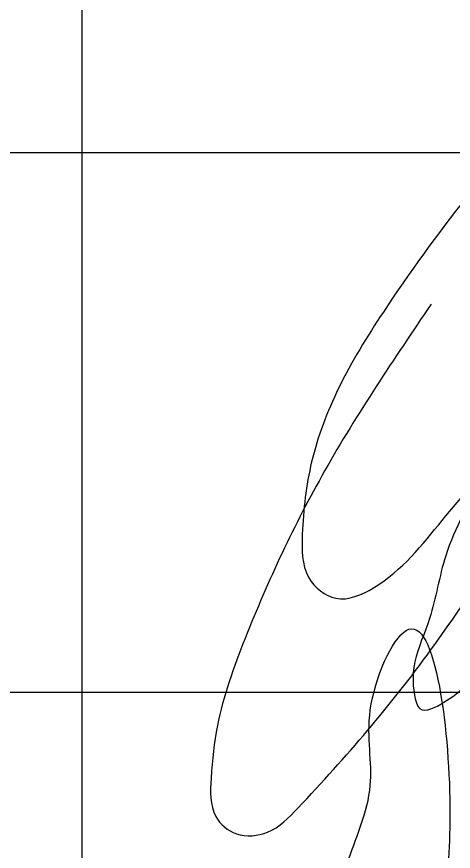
# Model space of a CAD drawing. Header units: millimetres. Extents: x 806395 to 2097197, y -233789 to 193681.
# Drawn here: x 2082111 to 2082516, y -175479 to -174704 of the extents above; entities that cross this region are included whole.
import ezdxf

# ---------------------------------------------------------------- set-up
doc = ezdxf.new("R2010")
doc.units = ezdxf.units.MM

# ---------------------------------------------------------------- blocks, each defined once
blk = doc.blocks.new('ntnntyht')
at = {"lineweight": 25, "ltscale": 15}
for p, q in [((1987891.97, -44360.75), (1987891.97, -50104.72)), ((1983723.19, -48013.75), (1990506.68, -48013.75)), ((1983723.19, -48536.17), (1990506.68, -48536.17))]:
    blk.add_line(p, q, dxfattribs=at)
at = {"lineweight": 30}
for points, knots in [([(1988229.7, -48160.66), (1988193.9, -48213.64), (1988124.52, -48316.32), (1988059.47, -48454.79), (1988022.86, -48556.35), (1988016.72, -48613.94), (1988015.2, -48655.3), (1988041.32, -48677.42), (1988076.11, -48674.44), (1988140.22, -48607.75), (1988221.5, -48513), (1988316.93, -48364.63), (1988399.98, -48244.53), (1988455.11, -48134.43), (1988486.5, -48045.06), (1988490.34, -47980.6), (1988491.3, -47922.54), (1988445.41, -47901.82), (1988387.68, -47925.12), (1988327.82, -47981.79), (1988256.23, -48064.17), (1988192.12, -48153.15), (1988139.42, -48237.67), (1988111.53, -48311.15), (1988104.77, -48373.07), (1988104.25, -48424.42), (1988138.56, -48452.77), (1988194.49, -48428.01), (1988239.23, -48370.31), (1988291.51, -48309.5), (1988333.16, -48278.9), (1988335.76, -48243.36), (1988293.85, -48285.16), (1988281.91, -48325.99), (1988241.03, -48397.11), (1988232.94, -48459.19), (1988212.45, -48503.04), (1988211.46, -48531.32), (1988218.24, -48559.12), (1988251.56, -48542.27), (1988299.43, -48493.22), (1988361.69, -48415.36), (1988428.3, -48345.34), (1988458.75, -48300.68), (1988477.61, -48276), (1988479.88, -48251.78), (1988448.4, -48259.95), (1988432.37, -48293.11), (1988410.16, -48335.23), (1988386.31, -48376.21), (1988376.15, -48411.65), (1988366.78, -48436.29), (1988378.59, -48454.43), (1988397.35, -48453.1), (1988436.63, -48416.98), (1988472.75, -48358.33), (1988521.43, -48292.96), (1988533.82, -48262.13), (1988537.28, -48232.51), (1988505.69, -48240.29), (1988487.41, -48265.62), (1988460.9, -48304.7), (1988426.68, -48353.51), (1988420.02, -48404.66), (1988412.89, -48443.09), (1988434.79, -48465.95), (1988467.19, -48451.78), (1988511.07, -48402.8), (1988564.92, -48334.24), (1988623.35, -48251.25), (1988639.33, -48190.05), (1988676.25, -48157.48), (1988658.1, -48124.61), (1988658.79, -48083.03), (1988686.3, -48046.37), (1988716.99, -48024.76), (1988753.95, -48028.66), (1988752.09, -48049.31), (1988750.99, -48061.47)], [0, 0, 0, 0, 33.496667, 64.919698, 80.424452, 89.37392, 95.929397, 100.545896, 105.730752, 112.297616, 147.527421, 173.280387, 204.144189, 224.178603, 238.003441, 252.993619, 259.397865, 265.521752, 275.538902, 290.195711, 308.745472, 332.757742, 347.709231, 361.010782, 373.395509, 380.831222, 386.565847, 393.223047, 409.506941, 425.353489, 434.979045, 436.458376, 440.071449, 453.398233, 468.091627, 479.037609, 486.776194, 492.376752, 494.84575, 498.981676, 506.238381, 535.206392, 548.175622, 557.385775, 563.397453, 564.636539, 568.64233, 575.163643, 584.17996, 593.624175, 599.744091, 603.890724, 606.564468, 609.515996, 612.358556, 634.215419, 646.458386, 651.296069, 654.872092, 658.450424, 664.200858, 672.003001, 683.522818, 694.594426, 699.200829, 702.973563, 708.548492, 714.81026, 738.365849, 753.906674, 767.505787, 771.414259, 777.005788, 784.132745, 792.718098, 799.796942, 803.511627, 808.83793, 808.83793, 808.83793, 808.83793]), ([(1988039.89, -49078.7), (1988056.94, -49042.86), (1988088.23, -48977.08), (1988108.66, -48878.76), (1988124.63, -48789.04), (1988143.47, -48707.33), (1988179.38, -48628.69), (1988160.61, -48554.61), (1988228.58, -48403.51), (1988254.82, -48640.65), (1988241.33, -48741.76), (1988248.03, -48829.05), (1988252.07, -48907.37), (1988256.45, -48990.68), (1988236.27, -49054.19), (1988280.74, -49135.89), (1988292.05, -49040.56), (1988313.9, -49002.41), (1988306.58, -48970.97), (1988313.97, -48942.6), (1988324.59, -48901.32), (1988328.25, -48855.32), (1988346.05, -48802.52), (1988355.82, -48744.67), (1988377.49, -48693.8), (1988409.12, -48387.43), (1988798.96, -48445.13), (1989177.51, -48501.17)], [0, 0, 0, 0, 118.564335, 217.592757, 299.932582, 391.488533, 471.91759, 544.9887, 629.571831, 811.748173, 904.266287, 992.936332, 1062.371844, 1143.254942, 1237.016481, 1270.364908, 1351.160612, 1386.048147, 1414.79754, 1440.882659, 1473.502757, 1542.807319, 1578.002827, 1640.148638, 1718.177207, 1742.334996, 2551.768875, 2551.768875, 2551.768875, 2551.768875])]:
    blk.add_open_spline(points, degree=3, knots=knots, dxfattribs=at)

msp = doc.modelspace()

# ---------------------------------------------------------------- block references
at = {"color": 3, "xscale": 0.9585492227979296, "yscale": 0.9585492227979296, "zscale": 0.9585492227979296}
msp.add_blockref('ntnntyht', (176678.857, -128806.512), dxfattribs=at)

doc.saveas('drawing.dxf')
